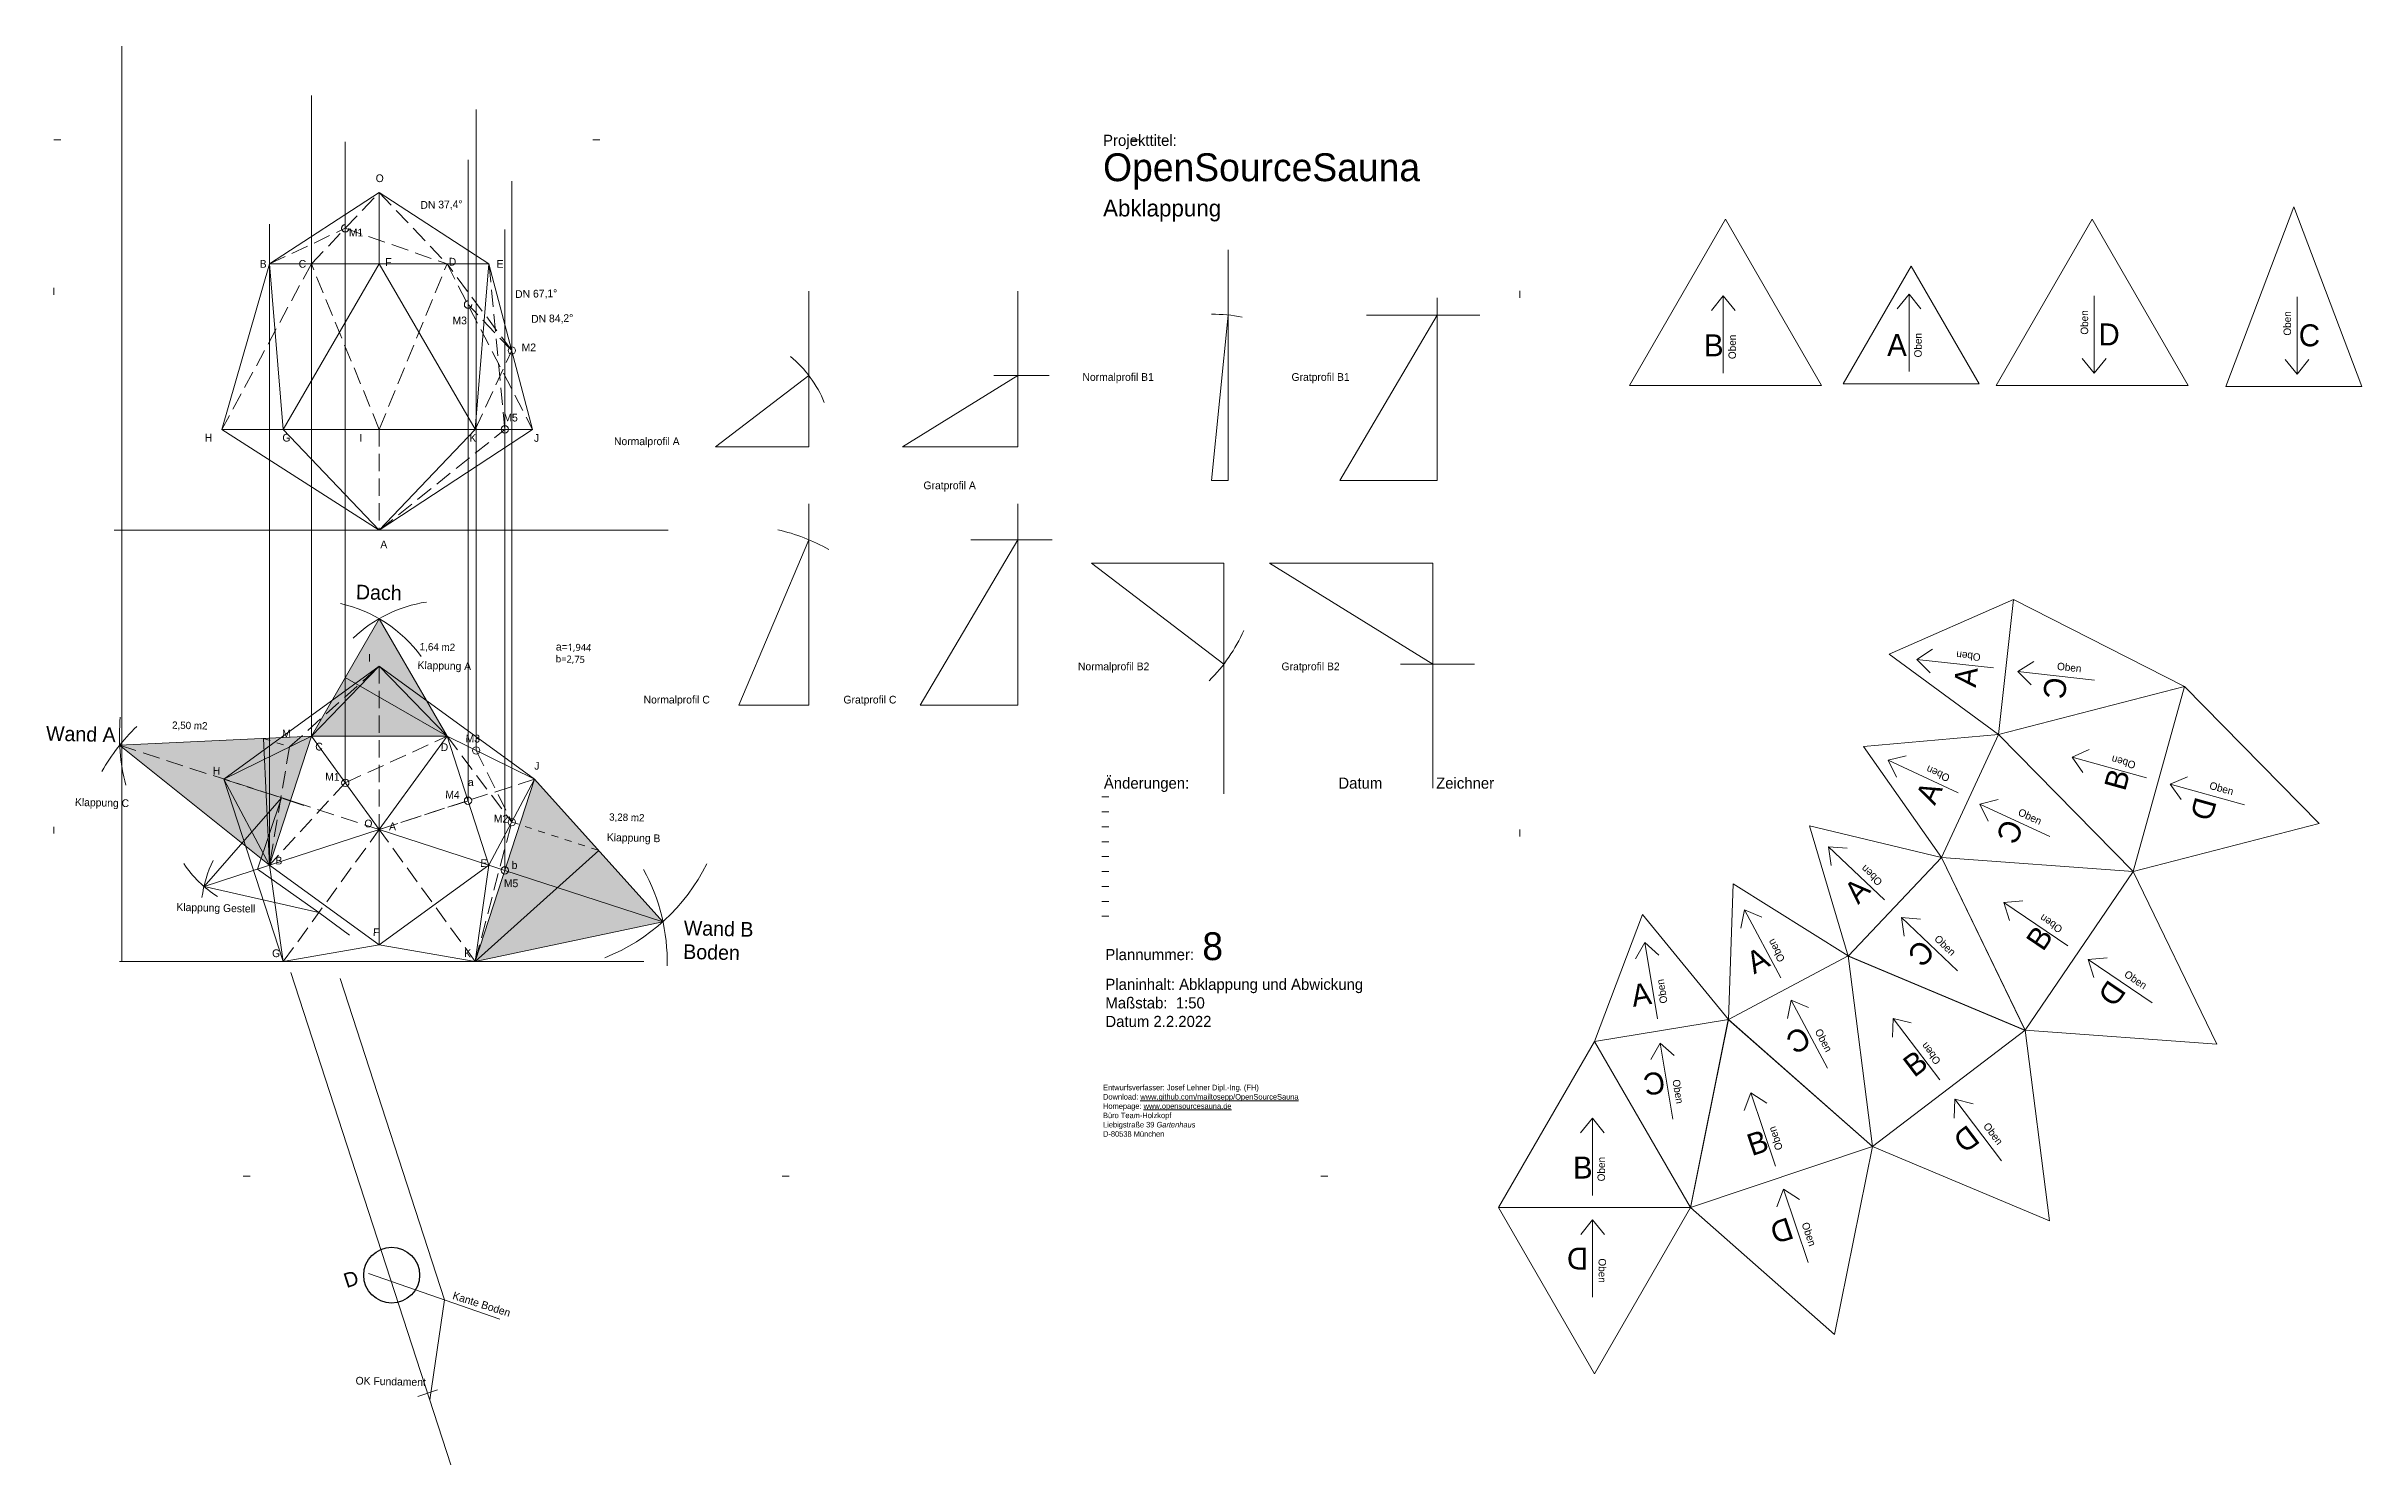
# Model space of a CAD drawing. Header units: metres. Extents: x -5.6 to 27.6, y -14.2 to 6.2.
import ezdxf

# ---------------------------------------------------------------- set-up
doc = ezdxf.new("R2010")
doc.units = ezdxf.units.M
doc.header["$LTSCALE"] = 2.54
doc.header["$PDMODE"] = 1
doc.header["$PDSIZE"] = -2
for name, pattern in [('ACAD_ISO07W100', [3, 0, -3]), ('Dash Style-2', [0.138885, 0.097214, -0.041671]), ('Dash Style-5', [0.041656, 0.013885, -0.027771])]:
    doc.linetypes.add(name, pattern=pattern)
doc.layers.get('0').update_dxf_attribs({"lineweight": 18})
doc.layers.add('Fläche-Berechnung-Wand', color=7, linetype='Continuous', lineweight=5)
doc.layers.add('Linie-Ansicht', color=7, linetype='Continuous', lineweight=5)
for name, color, linetype, lineweight, true_color in [('Linie ... Line-Plankopf', 7, 'ACAD_ISO07W100', 5, 0x000000), ('Linie ... Linie-Verdeckt', 7, 'Dash Style-5', 5, 0x000000), ('Linie-Detail', 1, 'Continuous', 25, 0xff0000), ('Linie-Hilfe-Konstruktion', 4, 'Continuous', 5, 0x00ffff), ('Linie-Hilfe-Temp', 6, 'Continuous', 5, 0xff00ff), ('None', 7, 'Continuous', 5, 0x000000)]:
    doc.layers.add(name, color=color, linetype=linetype, lineweight=lineweight, true_color=true_color)
doc.styles.add('textstyle11', font='')
doc.styles.add('textstyle12', font='')
doc.styles.add('textstyle13', font='')
doc.styles.add('textstyle14', font='')
doc.styles.add('textstyle15', font='')
doc.styles.add('textstyle16', font='')
doc.styles.add('textstyle17', font='')
doc.styles.add('textstyle18', font='')
doc.styles.add('textstyle19', font='')
doc.styles.add('textstyle20', font='')
doc.styles.add('textstyle22', font='')
doc.styles.add('textstyle23', font='')
doc.styles.add('textstyle24', font='')
doc.styles.add('textstyle25', font='')
doc.styles.add('textstyle26', font='')
doc.styles.add('textstyle27', font='')
doc.styles.add('textstyle28', font='')
doc.styles.add('textstyle29', font='')
doc.styles.add('textstyle30', font='')
doc.styles.add('textstyle31', font='')
doc.styles.add('textstyle32', font='')
doc.styles.add('textstyle33', font='')
doc.styles.add('textstyle34', font='')
doc.styles.add('textstyle35', font='')
doc.styles.add('textstyle36', font='')
doc.styles.add('textstyle37', font='')
doc.styles.add('textstyle38', font='')
doc.styles.add('textstyle39', font='')
doc.styles.add('textstyle40', font='')
doc.styles.add('textstyle41', font='')
doc.styles.add('textstyle42', font='')
doc.styles.add('textstyle43', font='')
doc.styles.add('textstyle44', font='')
doc.styles.add('textstyle45', font='')
doc.styles.add('textstyle46', font='')
doc.styles.add('textstyle47', font='')
doc.styles.add('textstyle48', font='')
doc.styles.add('textstyle49', font='')
doc.styles.add('textstyle50', font='')
doc.styles.add('textstyle51', font='')
doc.styles.add('textstyle52', font='')
doc.styles.add('textstyle53', font='')
doc.styles.add('textstyle54', font='')
doc.styles.add('textstyle55', font='')
doc.styles.add('textstyle56', font='')
doc.styles.add('textstyle57', font='')
doc.styles.add('textstyle58', font='')
doc.styles.add('textstyle59', font='')
doc.styles.add('textstyle60', font='')
doc.styles.add('textstyle61', font='')
doc.styles.add('textstyle62', font='')
doc.styles.add('textstyle63', font='')
doc.styles.add('textstyle64', font='')
doc.styles.add('textstyle65', font='')
doc.styles.add('textstyle66', font='')
doc.styles.add('textstyle67', font='')
doc.styles.add('textstyle68', font='')
doc.styles.add('textstyle69', font='')
doc.styles.add('textstyle70', font='')
doc.styles.add('textstyle71', font='')
doc.styles.add('textstyle72', font='')
doc.styles.add('textstyle73', font='')
doc.styles.add('textstyle74', font='')
doc.styles.add('textstyle75', font='')
doc.styles.add('textstyle76', font='')
doc.styles.add('textstyle77', font='')
doc.styles.add('textstyle78', font='')
doc.styles.add('textstyle79', font='')
doc.styles.add('textstyle80', font='')
doc.styles.add('textstyle81', font='')
doc.styles.add('textstyle82', font='')
doc.styles.add('textstyle83', font='')
doc.styles.add('textstyle84', font='')
doc.styles.get('textstyle11').set_extended_font_data('Futura Lt BT')
doc.styles.get('textstyle12').set_extended_font_data('Futura Lt BT')
doc.styles.get('textstyle13').set_extended_font_data('Futura Lt BT')
doc.styles.get('textstyle14').set_extended_font_data('Geneva')
doc.styles.get('textstyle15').set_extended_font_data('Futura Lt BT')
doc.styles.get('textstyle16').set_extended_font_data('Futura Light BT')
doc.styles.get('textstyle17').set_extended_font_data('Geneva')
doc.styles.get('textstyle18').set_extended_font_data('Futura Light BT')
doc.styles.get('textstyle19').set_extended_font_data('Geneva')
doc.styles.get('textstyle20').set_extended_font_data('Futura Light BT')
doc.styles.get('textstyle22').set_extended_font_data('Geneva')
doc.styles.get('textstyle23').set_extended_font_data('Futura Light BT')
doc.styles.get('textstyle24').set_extended_font_data('Futura Light BT')
doc.styles.get('textstyle25').set_extended_font_data('Futura Light BT')
doc.styles.get('textstyle26').set_extended_font_data('Futura Light BT')
doc.styles.get('textstyle27').set_extended_font_data('Futura Light BT')
doc.styles.get('textstyle28').set_extended_font_data('Futura Light BT')
doc.styles.get('textstyle29').set_extended_font_data('Futura Light BT')
doc.styles.get('textstyle30').set_extended_font_data('Futura Light BT')
doc.styles.get('textstyle31').set_extended_font_data('Futura Light BT')
doc.styles.get('textstyle32').set_extended_font_data('Futura Light BT')
doc.styles.get('textstyle33').set_extended_font_data('Futura Light BT')
doc.styles.get('textstyle34').set_extended_font_data('Futura Light BT')
doc.styles.get('textstyle35').set_extended_font_data('Futura Light BT')
doc.styles.get('textstyle36').set_extended_font_data('Futura Light BT')
doc.styles.get('textstyle37').set_extended_font_data('Futura Light BT')
doc.styles.get('textstyle38').set_extended_font_data('Futura Light BT')
doc.styles.get('textstyle39').set_extended_font_data('Futura Light BT')
doc.styles.get('textstyle40').set_extended_font_data('Futura Light BT')
doc.styles.get('textstyle41').set_extended_font_data('Futura Light BT')
doc.styles.get('textstyle42').set_extended_font_data('Futura Light BT')
doc.styles.get('textstyle43').set_extended_font_data('Futura Light BT')
doc.styles.get('textstyle44').set_extended_font_data('Futura Light BT')
doc.styles.get('textstyle45').set_extended_font_data('Futura Light BT')
doc.styles.get('textstyle46').set_extended_font_data('Futura Light BT')
doc.styles.get('textstyle47').set_extended_font_data('Futura Light BT')
doc.styles.get('textstyle48').set_extended_font_data('Futura Light BT')
doc.styles.get('textstyle49').set_extended_font_data('Futura Light BT')
doc.styles.get('textstyle50').set_extended_font_data('Futura Light BT')
doc.styles.get('textstyle51').set_extended_font_data('Futura Light BT')
doc.styles.get('textstyle52').set_extended_font_data('Futura Light BT')
doc.styles.get('textstyle53').set_extended_font_data('Futura Light BT')
doc.styles.get('textstyle54').set_extended_font_data('Futura Light BT')
doc.styles.get('textstyle55').set_extended_font_data('Futura Light BT')
doc.styles.get('textstyle56').set_extended_font_data('Futura Light BT')
doc.styles.get('textstyle57').set_extended_font_data('Futura Light BT')
doc.styles.get('textstyle58').set_extended_font_data('Futura Light BT')
doc.styles.get('textstyle59').set_extended_font_data('Futura Light BT')
doc.styles.get('textstyle60').set_extended_font_data('Futura Light BT')
doc.styles.get('textstyle61').set_extended_font_data('Futura Light BT')
doc.styles.get('textstyle62').set_extended_font_data('Futura Light BT')
doc.styles.get('textstyle63').set_extended_font_data('Futura Light BT')
doc.styles.get('textstyle64').set_extended_font_data('Futura Light BT')
doc.styles.get('textstyle65').set_extended_font_data('Futura Light BT')
doc.styles.get('textstyle66').set_extended_font_data('Futura Light BT')
doc.styles.get('textstyle67').set_extended_font_data('Futura Light BT')
doc.styles.get('textstyle68').set_extended_font_data('Futura Light BT')
doc.styles.get('textstyle69').set_extended_font_data('Futura Light BT')
doc.styles.get('textstyle70').set_extended_font_data('Futura Light BT')
doc.styles.get('textstyle71').set_extended_font_data('Futura Light BT')
doc.styles.get('textstyle72').set_extended_font_data('Futura Light BT')
doc.styles.get('textstyle73').set_extended_font_data('Futura Light BT')
doc.styles.get('textstyle74').set_extended_font_data('Futura Light BT')
doc.styles.get('textstyle75').set_extended_font_data('Futura Light BT')
doc.styles.get('textstyle76').set_extended_font_data('Futura Light BT')
doc.styles.get('textstyle77').set_extended_font_data('Futura Light BT')
doc.styles.get('textstyle78').set_extended_font_data('Futura Light BT')
doc.styles.get('textstyle79').set_extended_font_data('Futura Light BT')
doc.styles.get('textstyle80').set_extended_font_data('Futura Light BT')
doc.styles.get('textstyle81').set_extended_font_data('Futura Light BT')
doc.styles.get('textstyle82').set_extended_font_data('Futura Light BT')
doc.styles.get('textstyle83').set_extended_font_data('Futura Light BT')
doc.styles.get('textstyle84').set_extended_font_data('Futura Light BT')

# ---------------------------------------------------------------- blocks, each defined once
blk = doc.blocks.new('Group')
at = {"layer": 'Linie-Ansicht', "color": 18, "lineweight": 5, "true_color": 0x000000}
for q in [(0.046, 1.282), (-0.124, 0.386), (0.216, 0.386)]:
    blk.add_line((0.046, 0.176), q, dxfattribs=at)
at = {"layer": 'Linie-Ansicht', "color": 18, "true_color": 0x000000, "insert": (-0.147, 0.727), "char_height": 0.1069, "attachment_point": 1, "rotation": 90, "line_spacing_factor": 1.057281, "style": 'textstyle14'}
blk.add_mtext('Oben', dxfattribs=at)
blk = doc.blocks.new('Element C')
at = {"layer": 'Linie-Ansicht', "color": 18, "true_color": 0x000000}
blk.add_lwpolyline([(0, 2.573), (0.972, 0), (-0.972, 0), (0, 2.573)], dxfattribs=at)
blk.add_blockref('Group', (0, 0), dxfattribs=at)
at = {"layer": 'Linie-Ansicht', "color": 18, "true_color": 0x000000, "insert": (0.071, 0.889), "char_height": 0.315, "attachment_point": 1, "line_spacing_factor": 0.972742, "style": 'textstyle16'}
blk.add_mtext('C', dxfattribs=at)
blk = doc.blocks.new('Group-1')
at = {"layer": 'Linie-Ansicht', "color": 18, "lineweight": 5, "true_color": 0x000000}
for q in [(-0.2, 1.072), (-0.03, 0.176), (0.14, 1.072)]:
    blk.add_line((-0.03, 1.282), q, dxfattribs=at)
at = {"layer": 'Linie-Ansicht', "color": 18, "true_color": 0x000000, "insert": (0.044, 0.377), "char_height": 0.1069, "attachment_point": 1, "rotation": 90, "line_spacing_factor": 1.057281, "style": 'textstyle17'}
blk.add_mtext('Oben', dxfattribs=at)
blk = doc.blocks.new('Element A')
at = {"layer": 'Linie-Ansicht', "color": 18, "true_color": 0x000000}
blk.add_lwpolyline([(-0.972, 0), (0.972, 0), (0, 1.683)], close=True, dxfattribs=at)
blk.add_blockref('Group-1', (0, 0), dxfattribs=at)
at = {"layer": 'Linie-Ansicht', "color": 18, "true_color": 0x000000, "insert": (-0.344, 0.713), "char_height": 0.315, "attachment_point": 1, "line_spacing_factor": 0.972742, "style": 'textstyle18'}
blk.add_mtext('A', dxfattribs=at)
blk = doc.blocks.new('Group-2')
at = {"layer": 'Linie-Ansicht', "color": 18, "lineweight": 5, "true_color": 0x000000}
for q in [(-0.2, 1.072), (-0.03, 0.176), (0.14, 1.072)]:
    blk.add_line((-0.03, 1.282), q, dxfattribs=at)
at = {"layer": 'Linie-Ansicht', "color": 18, "true_color": 0x000000, "insert": (0.044, 0.377), "char_height": 0.1069, "attachment_point": 1, "rotation": 90, "line_spacing_factor": 1.057281, "style": 'textstyle19'}
blk.add_mtext('Oben', dxfattribs=at)
blk = doc.blocks.new('Element B')
at = {"layer": 'Linie-Ansicht', "color": 18, "true_color": 0x000000}
blk.add_lwpolyline([(1.375, 0), (-1.375, 0), (0, 2.382), (1.375, 0)], dxfattribs=at)
blk.add_blockref('Group-2', (0, 0), dxfattribs=at)
at = {"layer": 'Linie-Ansicht', "color": 18, "true_color": 0x000000, "insert": (-0.307, 0.732), "char_height": 0.315, "attachment_point": 1, "line_spacing_factor": 0.972742, "style": 'textstyle20'}
blk.add_mtext('B', dxfattribs=at)
blk = doc.blocks.new('Group-3')
at = {"layer": 'Linie-Ansicht', "color": 18, "lineweight": 5, "true_color": 0x000000}
for q in [(0.027, 1.282), (-0.143, 0.386), (0.197, 0.386)]:
    blk.add_line((0.027, 0.176), q, dxfattribs=at)
at = {"layer": 'Linie-Ansicht', "color": 18, "true_color": 0x000000, "insert": (-0.166, 0.727), "char_height": 0.1069, "attachment_point": 1, "rotation": 90, "line_spacing_factor": 1.057281, "style": 'textstyle22'}
blk.add_mtext('Oben', dxfattribs=at)
blk = doc.blocks.new('Element D')
at = {"layer": 'Linie-Ansicht', "color": 18, "true_color": 0x000000}
blk.add_lwpolyline([(1.375, 0), (-1.375, 0), (0, 2.382), (1.375, 0)], dxfattribs=at)
blk.add_blockref('Group-3', (0, 0), dxfattribs=at)
at = {"layer": 'Linie-Ansicht', "color": 18, "true_color": 0x000000, "insert": (0.089, 0.888), "char_height": 0.315, "attachment_point": 1, "line_spacing_factor": 0.972742, "style": 'textstyle23'}
blk.add_mtext('D', dxfattribs=at)
blk = doc.blocks.new('Plankopf A4 hoch')
at = {"layer": 'Linie ... Line-Plankopf'}
for p, q in [((0, -11.673), (7.527, -11.673)), ((0, -11.941), (7.527, -11.941)), ((0, -12.209), (7.527, -12.209)), ((0, -12.477), (7.527, -12.477)), ((0, -12.745), (7.527, -12.745)), ((0, -13.013), (7.527, -13.013)), ((0, -13.281), (7.527, -13.281)), ((0, -13.548), (7.527, -13.548)), ((0, -13.816), (7.527, -13.816))]:
    blk.add_line(p, q, dxfattribs=at)
at = {"layer": 'Linie ... Linie-Verdeckt', "char_height": 0.3, "attachment_point": 1}
for s, insert, style in [('\\H0.2;Projekttitel: \\P\\H0.5;OpenSourceSauna\\P\\H0.3;Abklappung', (0.022, 0.21), 'textstyle15'), ('\\H0.2;Änderungen:                                    Datum             Zeichner', (0.036, -11.325), 'textstyle12'), ('\\H0.2;Plannummer:\\~ \\H0.5;8\\H0.2;\\PPlaninhalt: Abklappung und Abwickung \\PMaßstab: \\~1:50\\PDatum\\~2.2.2022', (0.063, -14.102), 'textstyle13'), ('\\H0.1;Entwurfsverfasser: Josef Lehner Dipl.-Ing. (FH)\\PDownload: \\c14313472;\\Lwww.github.com/mailtosepp/OpenSourceSauna\\P\\c0;\\lHomepage: \\c14313472;\\Lwww.opensourcesauna.de\\P\\c0;\\lBüro Team-Holzkopf\\PLiebigstraße 39 \\fFutura Lt BT|b0|i1|c0|p0;Gartenhaus\\P\\fFutura Lt BT|b0|i0|c0|p0;D-80538 München ', (0.021, -16.838), 'textstyle11')]:
    blk.add_mtext(s, dxfattribs=dict(at, insert=insert, style=style))

msp = doc.modelspace()

# ---------------------------------------------------------------- hatches: boundary and pattern name
at = {"layer": 'Fläche-Berechnung-Wand', "linetype": 'Continuous', "lineweight": 0, "true_color": 0xd6d6d6, "transparency": 33554687}
for points in [[(-1.802, -3.733), (0.141, -3.733), (-0.83, -2.05)], [(-4.549, -3.863), (-1.802, -3.733), (-2.403, -5.582)], [(0.545, -6.963), (1.394, -4.348), (3.234, -6.392), (0.545, -6.963)]]:
    msp.add_hatch(color=254, dxfattribs=at).paths.add_polyline_path(points, flags=0)

# ---------------------------------------------------------------- linework, layer by layer
at = {"color": 18, "linetype": 'Continuous', "lineweight": 5, "true_color": 0x000000}
for p, q in [((8.316, 0.412), (8.316, 2.643)), ((14.324, 2.549), (14.324, -0.069)), ((12.928, -0.069), (14.324, 2.301)), ((6.663, 0.412), (8.316, 1.436)), ((11.093, -0.069), (11.332, -0.069)), ((8.316, -3.288), (8.316, -0.406)), ((8.316, -0.918), (6.92, -3.288)), ((11.268, -1.254), (11.268, -4.56)), ((14.26, -1.254), (11.921, -1.254)), ((14.26, -2.701), (11.921, -1.254)), ((14.26, -4.48), (14.26, -1.254)), ((4.322, -3.288), (5.324, -3.288))]:
    msp.add_line(p, q, dxfattribs=at)
at = {"layer": 'Fläche-Berechnung-Wand', "flags": 128}
msp.add_lwpolyline([(-1.802, -3.733), (0.141, -3.733), (-0.83, -2.05)], close=True, dxfattribs=at)
at = {"layer": 'Fläche-Berechnung-Wand'}
for points in [[(-4.549, -3.863), (-1.802, -3.733), (-2.403, -5.582), (-4.549, -3.863)], [(0.545, -6.963), (1.394, -4.348), (3.234, -6.392), (0.545, -6.963)]]:
    msp.add_lwpolyline(points, dxfattribs=at)
at = {"layer": 'Linie ... Line-Plankopf', "flags": 128}
msp.add_lwpolyline([(-5.49, 4.81), (15.51, 4.81), (15.51, -10.04), (-5.49, -10.04)], close=True, dxfattribs=at)
at = {"layer": 'Linie-Detail'}
msp.add_line((-2.211, -4.622), (-1.912, -4.72), dxfattribs=at)
msp.add_circle((-0.652, -11.456), 0.4, dxfattribs=at)
at = {"layer": 'Linie-Hilfe-Konstruktion'}
for p, q in [((-4.519, -6.963), (-4.519, 6.152)), ((-1.802, -3.733), (-1.802, 5.449)), ((0.559, -3.938), (0.559, 5.244)), ((-1.316, -4.402), (-1.316, 4.781)), ((0.442, -4.658), (0.442, 4.525)), ((1.068, -4.965), (1.068, 4.218)), ((-2.403, -5.582), (-2.403, 3.601)), ((0.97, -5.656), (0.97, 3.527)), ((3.308, -0.783), (-4.625, -0.783)), ((2.959, -6.963), (-4.551, -6.963))]:
    msp.add_line(p, q, dxfattribs=at)
at = {"layer": 'Linie-Hilfe-Konstruktion', "color": 6, "lineweight": 5, "true_color": 0xff00ff}
for p, q in [((-2.095, -7.119), (0.196, -14.172)), ((-1.39, -7.205), (0.106, -11.81))]:
    msp.add_line(p, q, dxfattribs=at)
at = {"layer": 'Linie-Hilfe-Konstruktion', "linetype": 'Continuous'}
for p in [(-1.909, -3.586), (-1.909, -3.586), (-0.831, -3.603), (-0.83, -3.603), (0.248, -3.586), (0.248, -3.586), (0.565, -4.617), (0.565, -4.618), (-2.576, -5.638), (0.915, -5.638), (0.915, -5.638), (0.032, -6.258), (0.032, -6.259), (-1.257, -6.586), (-1.257, -6.586), (-0.404, -6.586), (-0.831, -6.906)]:
    msp.add_point(p, dxfattribs=at)
at = {"layer": 'Linie-Hilfe-Temp'}
msp.add_line((-0.79, 3.033), (0.742, 3.033), dxfattribs=at)
at = {"layer": 'Linie-Hilfe-Temp', "color": 1, "lineweight": 5, "true_color": 0xff0000}
for p, q in [((-1.964, -5.439), (-3.34, -5.886)), ((-0.982, -11.432), (0.896, -12.085)), ((0.106, -11.81), (-0.106, -13.242)), ((-0.279, -13.194), (0.006, -13.101))]:
    msp.add_line(p, q, dxfattribs=at)
at = {"layer": 'None', "color": 6, "linetype": 'Continuous', "lineweight": 5, "true_color": 0xff00ff}
for p, q in [((-2.402, 3.033), (-0.83, 4.056)), ((-0.83, 4.056), (0.742, 3.033)), ((-0.83, 3.033), (-0.83, 4.056)), ((-2.402, 3.033), (-3.083, 0.663)), ((-2.402, 3.033), (0.742, 3.033)), ((-2.402, 3.033), (-2.205, 0.663)), ((-2.205, 0.663), (-0.83, 3.033)), ((-0.83, 3.033), (0.545, 0.667)), ((0.545, 0.667), (0.742, 3.033)), ((0.742, 3.033), (1.366, 0.663)), ((11.093, -0.069), (11.332, 2.301)), ((11.332, -0.069), (11.332, 2.301)), ((3.986, 0.412), (5.324, 1.436)), ((5.324, 0.412), (5.324, 1.436)), ((-3.083, 0.663), (1.366, 0.663)), ((-0.83, -0.783), (-3.083, 0.663)), ((-2.205, 0.663), (-0.83, -0.783)), ((-0.83, -0.783), (1.366, 0.663)), ((0.545, 0.663), (-0.83, -0.783)), ((4.322, -3.288), (5.324, -0.918)), ((5.324, -0.918), (5.324, -3.288)), ((9.375, -1.254), (11.268, -2.701)), ((11.268, -1.254), (11.268, -2.701)), ((-0.83, -2.732), (-3.055, -4.348)), ((-0.83, -2.732), (-1.802, -3.733)), ((1.394, -4.348), (-0.83, -2.732)), ((0.141, -3.733), (-0.83, -2.732)), ((-1.802, -3.733), (-3.055, -4.348)), ((-1.802, -3.733), (-2.403, -5.582)), ((0.141, -3.733), (-1.802, -3.733)), ((-0.83, -5.071), (-1.802, -3.733)), ((-0.83, -5.071), (0.141, -3.733)), ((0.742, -5.582), (0.141, -3.733)), ((1.394, -4.348), (0.141, -3.733)), ((-2.205, -6.963), (-3.055, -4.348)), ((-3.055, -4.348), (-2.403, -5.582)), ((0.545, -6.963), (1.394, -4.348)), ((0.742, -5.582), (1.394, -4.348)), ((-2.403, -5.582), (-0.83, -5.071)), ((0.742, -5.582), (-0.83, -5.071)), ((-0.83, -5.071), (-0.83, -6.724)), ((-0.83, -6.724), (-2.403, -5.582)), ((-2.403, -5.582), (-2.205, -6.963)), ((-0.83, -6.724), (0.742, -5.582)), ((0.545, -6.963), (0.742, -5.582)), ((0.742, -5.582), (0.97, -5.656)), ((-2.205, -6.963), (-0.83, -6.724)), ((-2.205, -6.963), (0.545, -6.963)), ((-2.205, -6.963), (0.545, -6.963)), ((-0.83, -6.724), (0.545, -6.963))]:
    msp.add_line(p, q, dxfattribs=at)
at = {"layer": 'None', "color": 5, "linetype": 'Dash Style-2', "lineweight": 5, "true_color": 0x0000ff}
for p, q in [((-1.802, 3.033), (-0.83, 4.056)), ((-0.83, 4.056), (0.141, 3.033)), ((-1.802, 3.033), (-3.083, 0.663)), ((-0.83, 0.663), (-1.802, 3.033)), ((-0.83, 0.663), (0.141, 3.033)), ((0.141, 3.033), (1.366, 0.663)), ((-0.83, 0.663), (-0.83, -0.783)), ((-2.115, -3.887), (-0.83, -2.732)), ((-0.83, -2.732), (-0.83, -5.071)), ((-3.055, -4.348), (-0.83, -5.071)), ((1.394, -4.348), (-0.83, -5.071)), ((-2.205, -6.963), (-0.83, -5.071)), ((0.545, -6.963), (-0.83, -5.071))]:
    msp.add_line(p, q, dxfattribs=at)
at = {"layer": 'None', "color": 3, "linetype": 'Dash Style-2', "lineweight": 5, "true_color": 0x00ff00}
for p, q in [((-2.402, 3.033), (-1.316, 3.544)), ((-1.316, 3.544), (0.141, 3.033)), ((1.068, 1.793), (0.141, 3.033)), ((0.97, 0.663), (0.742, 3.033)), ((1.068, 1.793), (0.442, 2.451)), ((0.545, 0.663), (1.068, 1.793)), ((-0.83, -0.783), (0.97, 0.663)), ((-2.115, -3.887), (-2.403, -5.582)), ((-1.316, -4.402), (0.141, -3.733)), ((0.141, -3.733), (1.068, -4.965)), ((0.559, -3.938), (1.068, -4.965)), ((-1.316, -4.402), (-2.403, -5.582)), ((0.442, -4.658), (-0.83, -5.071)), ((0.545, -6.963), (1.068, -4.965))]:
    msp.add_line(p, q, dxfattribs=at)
at = {"layer": 'None', "color": 18, "linetype": 'Continuous', "lineweight": 5, "true_color": 0x000000}
for p, q in [((11.332, -0.069), (11.332, 3.237)), ((5.324, 0.412), (5.324, 2.643)), ((3.986, 0.412), (5.324, 0.412)), ((14.324, -0.069), (12.928, -0.069)), ((5.324, -3.288), (5.324, -0.406)), ((11.268, -1.254), (9.375, -1.254))]:
    msp.add_line(p, q, dxfattribs=at)
at = {"layer": 'None', "color": 3, "linetype": 'Continuous', "lineweight": 5, "true_color": 0x00ff00}
for p, q in [((14.935, 2.301), (13.313, 2.301)), ((7.975, 1.436), (8.768, 1.436)), ((6.663, 0.412), (8.316, 0.412)), ((7.645, -0.918), (8.808, -0.918)), ((0.141, -3.733), (-1.316, -2.892)), ((13.8, -2.701), (14.858, -2.701)), ((6.92, -3.288), (8.316, -3.288)), ((-2.403, -5.582), (-2.488, -3.766)), ((0.545, -6.963), (2.314, -5.37))]:
    msp.add_line(p, q, dxfattribs=at)
at = {"layer": 'None', "color": 30, "linetype": 'Continuous', "lineweight": 5, "true_color": 0xff7f00}
for p, q in [((-1.802, -3.733), (-0.83, -2.05)), ((-0.83, -2.05), (0.141, -3.733)), ((-1.802, -3.733), (-4.549, -3.863)), ((-4.549, -3.863), (-2.403, -5.582)), ((-3.34, -5.886), (-2.231, -4.616)), ((-2.576, -5.638), (-2.231, -4.616)), ((3.234, -6.392), (1.394, -4.348)), ((-1.696, -6.262), (-2.576, -5.638)), ((-1.696, -6.262), (-3.34, -5.886)), ((0.97, -5.656), (3.234, -6.392)), ((-1.696, -6.262), (-1.257, -6.586)), ((0.545, -6.963), (3.234, -6.392))]:
    msp.add_line(p, q, dxfattribs=at)
at = {"layer": 'None', "color": 51, "linetype": 'Dash Style-5', "lineweight": 5, "true_color": 0xffff7f}
for p, q in [((-1.316, -2.892), (-1.316, -4.402)), ((-2.488, -3.766), (-2.115, -3.887)), ((1.068, -4.965), (2.314, -5.37))]:
    msp.add_line(p, q, dxfattribs=at)
at = {"layer": 'None', "color": 6, "linetype": 'Dash Style-2', "lineweight": 5, "true_color": 0xff00ff}
for p in [(-4.549, -3.863), (-3.055, -4.348)]:
    msp.add_line(p, (-2.102, -4.658), dxfattribs=at)
at = {"layer": 'None', "color": 5, "linetype": 'Dash Style-2', "lineweight": 5, "true_color": 0x0000ff}
for centre in [(-1.316, 3.544), (0.442, 2.451)]:
    msp.add_circle(centre, 0.0529, dxfattribs=at)
at = {"layer": 'None', "color": 6, "linetype": 'Continuous', "lineweight": 5, "true_color": 0xff00ff}
for centre in [(1.068, 1.793), (0.97, 0.663), (0.559, -3.938), (-1.316, -4.402), (0.442, -4.658), (1.068, -4.965), (0.97, -5.656)]:
    msp.add_circle(centre, 0.0529, dxfattribs=at)
for centre, radius, start, end in [((11.093, -0.069), 2.382, 79.4204, 90), ((3.986, 0.412), 1.684, 22.2171, 50.2946), ((4.322, -3.288), 2.573, 60, 77.4336), ((9.375, -1.254), 2.382, 315, 336.1342)]:
    msp.add_arc(centre, radius, start, end, dxfattribs=at)
at = {"layer": 'None', "color": 30, "linetype": 'Continuous', "lineweight": 5, "true_color": 0xff7f00}
for centre, radius, start, end in [((-1.802, -3.733), 1.944, 36.0015, 77.6316), ((0.141, -3.733), 1.944, 98.7384, 133.7008), ((-2.403, -5.582), 2.75, 133.7008, 150.7409), ((-1.802, -3.733), 2.75, 174.3662, 194.7571), ((-2.231, -4.616), 1.687, 214.002, 237.053), ((-1.696, -6.262), 1.687, 153.6468, 172.603), ((1.394, -4.348), 2.75, 291.4625, 333.7682), ((0.545, -6.963), 2.75, 358.7008, 28.7008)]:
    msp.add_arc(centre, radius, start, end, dxfattribs=at)
at = {"layer": 'None', "color": 1, "linetype": 'Continuous', "lineweight": 5, "true_color": 0xff0000}
for p in [(-2.231, -4.616), (-2.576, -5.638), (-1.696, -6.262)]:
    msp.add_point(p, dxfattribs=at)
at = {"layer": 'None', "color": 7, "linetype": 'Continuous', "lineweight": 5}
msp.add_point((-0.83, -5.071), dxfattribs=at)

# ---------------------------------------------------------------- block references
at = {"layer": 'Linie ... Line-Plankopf', "xscale": 0.7984581497797356, "yscale": 0.7984581497797356, "zscale": 0.7984581497797356}
msp.add_blockref('Plankopf A4 hoch', (9.521, 4.717), dxfattribs=at)
at = {"layer": 'None', "color": 18, "true_color": 0x000000}
for name, p in [('Element B', (18.453, 1.293)), ('Element D', (23.708, 1.293)), ('Element C', (26.595, 1.279)), ('Element B', (16.577, -10.489))]:
    msp.add_blockref(name, p, dxfattribs=at)
at = {"layer": 'None', "color": 7}
msp.add_blockref('Element A', (21.114, 1.317), dxfattribs=at)
for p, rotation in [((22.472, -2.743), 83.74912273102825), ((21.958, -4.591), 65.14026333661242), ((20.881, -6.178), 46.53015818926042), ((19.354, -7.338), 27.91846034841081), ((17.536, -7.95), 9.304445629485175)]:
    msp.add_blockref('Element A', p, dxfattribs=dict(at, rotation=rotation))
at = {"layer": 'None', "color": 18, "true_color": 0x000000}
for name, p, rotation in [('Element C', (22.472, -2.743), 263.7505465510289), ('Element B', (24.661, -4.348), 74.44467710154308), ('Element D', (24.661, -4.348), 254.444677101543), ('Element C', (21.958, -4.591), 245.141687156613), ('Element B', (23.52, -6.81), 55.83581770712726), ('Element C', (20.881, -6.178), 226.531582009261), ('Element D', (23.52, -6.81), 235.8358177071272), ('Element B', (21.653, -8.779), 37.22571255977525), ('Element C', (19.354, -7.338), 207.9198841684114), ('Element B', (19.255, -10.05), 18.61401471892563), ('Element C', (17.536, -7.95), 189.3058694494858), ('Element D', (21.653, -8.779), 217.2257125597752), ('Element D', (19.255, -10.05), 198.6140147189256), ('Element D', (16.577, -10.489), 180)]:
    msp.add_blockref(name, p, dxfattribs=dict(at, rotation=rotation))

# ---------------------------------------------------------------- texts
at = {"layer": 'Fläche-Berechnung-Wand', "char_height": 0.10487, "attachment_point": 1, "rotation": 358.7008, "line_spacing_factor": 0.972742}
for s, insert, style in [('{\\C7;\\l1,64 m2}', (-0.248, -2.397), 'textstyle66'), ('{\\C7;\\l2,50 m2}', (-3.796, -3.522), 'textstyle65'), ('{\\C7;\\l3,28 m2}', (2.464, -4.838), 'textstyle64')]:
    msp.add_mtext(s, dxfattribs=dict(at, insert=insert, style=style))
at = {"layer": 'Linie-Detail', "insert": (-1.362, -11.443), "char_height": 0.2097, "attachment_point": 1, "rotation": 17.9944, "line_spacing_factor": 0.972742, "style": 'textstyle84'}
msp.add_mtext('{\\C1;\\lD}', dxfattribs=at)
at = {"layer": 'None', "color": 7, "attachment_point": 1, "line_spacing_factor": 0.972742}
for s, insert, char_height, style in [('O', (-0.881, 4.317), 0.111, 'textstyle45'), ('M1', (-1.266, 3.539), 0.1109, 'textstyle56'), ('B', (-2.542, 3.09), 0.111, 'textstyle46'), ('C', (-1.984, 3.09), 0.111, 'textstyle35'), ('F', (-0.743, 3.117), 0.111, 'textstyle47'), ('D', (0.165, 3.121), 0.111, 'textstyle51'), ('E', (0.851, 3.09), 0.111, 'textstyle48'), ('M3', (0.22, 2.279), 0.1109, 'textstyle60'), ('M2', (1.21, 1.893), 0.1109, 'textstyle58'), ('M5', (0.948, 0.887), 0.1109, 'textstyle63'), ('H', (-3.329, 0.599), 0.111, 'textstyle52'), ('G', (-2.217, 0.599), 0.111, 'textstyle50'), ('I', (-1.115, 0.596), 0.111, 'textstyle54'), ('K', (0.461, 0.596), 0.111, 'textstyle49'), ('J', (1.387, 0.596), 0.111, 'textstyle53'), ('A', (-0.814, -0.93), 0.111, 'textstyle34')]:
    msp.add_mtext(s, dxfattribs=dict(at, insert=insert, char_height=char_height, style=style))
at = {"layer": 'None', "color": 7, "char_height": 0.1109, "attachment_point": 1, "line_spacing_factor": 0.972742}
for s, insert, width, rotation, style in [('DN 37,4°', (-0.241, 3.933), 0.8156, 1.2936, 'textstyle73'), ('DN 67,1°', (1.116, 2.656), 0.8156, 1.2936, 'textstyle74'), ('DN 84,2°', (1.345, 2.301), 0.8156, 1.2936, 'textstyle83'), ('Klappung A', (-0.279, -2.659), 1.43562, 358.7008, 'textstyle27'), ('Klappung C', (-5.187, -4.621), 0.85828, 358.7008, 'textstyle29'), ('Klappung B', (2.432, -5.125), 1.43562, 358.7008, 'textstyle28')]:
    msp.add_mtext(s, dxfattribs=dict(at, insert=insert, width=width, rotation=rotation, style=style))
at = {"layer": 'None', "color": 7, "char_height": 0.11092, "attachment_point": 1, "line_spacing_factor": 0.972742}
for s, insert, width, style in [('Normalprofil B1', (9.243, 1.469), 1.43562, 'textstyle77'), ('Gratprofil B1', (12.238, 1.469), 1.43562, 'textstyle81'), ('Normalprofil A', (2.533, 0.548), 1.43562, 'textstyle75'), ('Gratprofil A', (6.966, -0.084), 1.43562, 'textstyle79'), ('Normalprofil B2', (9.179, -2.678), 1.43562, 'textstyle78'), ('Gratprofil B2', (12.095, -2.678), 1.43562, 'textstyle82'), ('Normalprofil C', (2.957, -3.154), 1.78377, 'textstyle76'), ('Gratprofil C', (5.82, -3.154), 1.78377, 'textstyle80')]:
    msp.add_mtext(s, dxfattribs=dict(at, insert=insert, width=width, style=style))
at = {"layer": 'None', "char_height": 0.20973, "attachment_point": 1, "rotation": 358.7008, "line_spacing_factor": 0.972742}
for s, insert, style in [('{\\C7;\\lDach}', (-1.161, -1.562), 'textstyle69'), ('{\\C7;\\lWand A}', (-5.6, -3.587), 'textstyle67'), ('{\\C7;\\lWand B \\PBoden}', (3.535, -6.375), 'textstyle68')]:
    msp.add_mtext(s, dxfattribs=dict(at, insert=insert, style=style))
at = {"layer": 'None', "color": 7, "attachment_point": 1, "line_spacing_factor": 0.972742}
for s, insert, char_height, rotation, style in [('I', (-0.988, -2.556), 0.111, 358.7008, 'textstyle42'), ('a={\\fLucida Grande|b0|i0|c0|p0;\\H0.9147x;\\l1,944\\Pb=2,75}', (1.702, -2.394), 0.11092, 358.7008, 'textstyle30'), ('M', (-2.221, -3.639), 0.111, 358.7008, 'textstyle32'), ('C', (-1.745, -3.826), 0.111, 358.7008, 'textstyle31'), ('D', (0.052, -3.834), 0.111, 358.7008, 'textstyle36'), ('M3', (0.409, -3.709), 0.1109, 358.7008, 'textstyle59'), ('H', (-3.213, -4.172), 0.111, 358.7008, 'textstyle41'), ('M1', (-1.603, -4.257), 0.1109, 358.7008, 'textstyle55'), ('J', (1.393, -4.101), 0.111, 358.7008, 'textstyle37'), ('M4', (0.118, -4.514), 0.1109, 358.7008, 'textstyle61'), ('a', (0.442, -4.335), 0.111, 358.7008, 'textstyle26'), ('O', (-1.042, -4.928), 0.111, 358.7008, 'textstyle44'), ('A', (-0.687, -4.969), 0.111, 358.7008, 'textstyle43'), ('M2', (0.813, -4.858), 0.1109, 358.7008, 'textstyle57'), ('B', (-2.316, -5.459), 0.111, 358.7008, 'textstyle24'), ('E', (0.62, -5.496), 0.111, 358.7008, 'textstyle38'), ('b', (1.068, -5.525), 0.111, 358.7008, 'textstyle25'), ('M5', (0.957, -5.782), 0.1109, 358.7008, 'textstyle62'), ('Klappung Gestell', (-3.734, -6.125), 0.11092, 358.7008, 'textstyle70'), ('F', (-0.918, -6.487), 0.111, 358.7008, 'textstyle33'), ('G', (-2.363, -6.787), 0.111, 358.7008, 'textstyle40'), ('K', (0.387, -6.787), 0.111, 358.7008, 'textstyle39'), ('Kante Boden', (0.245, -11.689), 0.11092, 342.3676, 'textstyle71'), ('OK Fundament', (-1.167, -12.912), 0.11092, 358.7008, 'textstyle72')]:
    msp.add_mtext(s, dxfattribs=dict(at, insert=insert, char_height=char_height, rotation=rotation, style=style))

doc.saveas('drawing.dxf')
